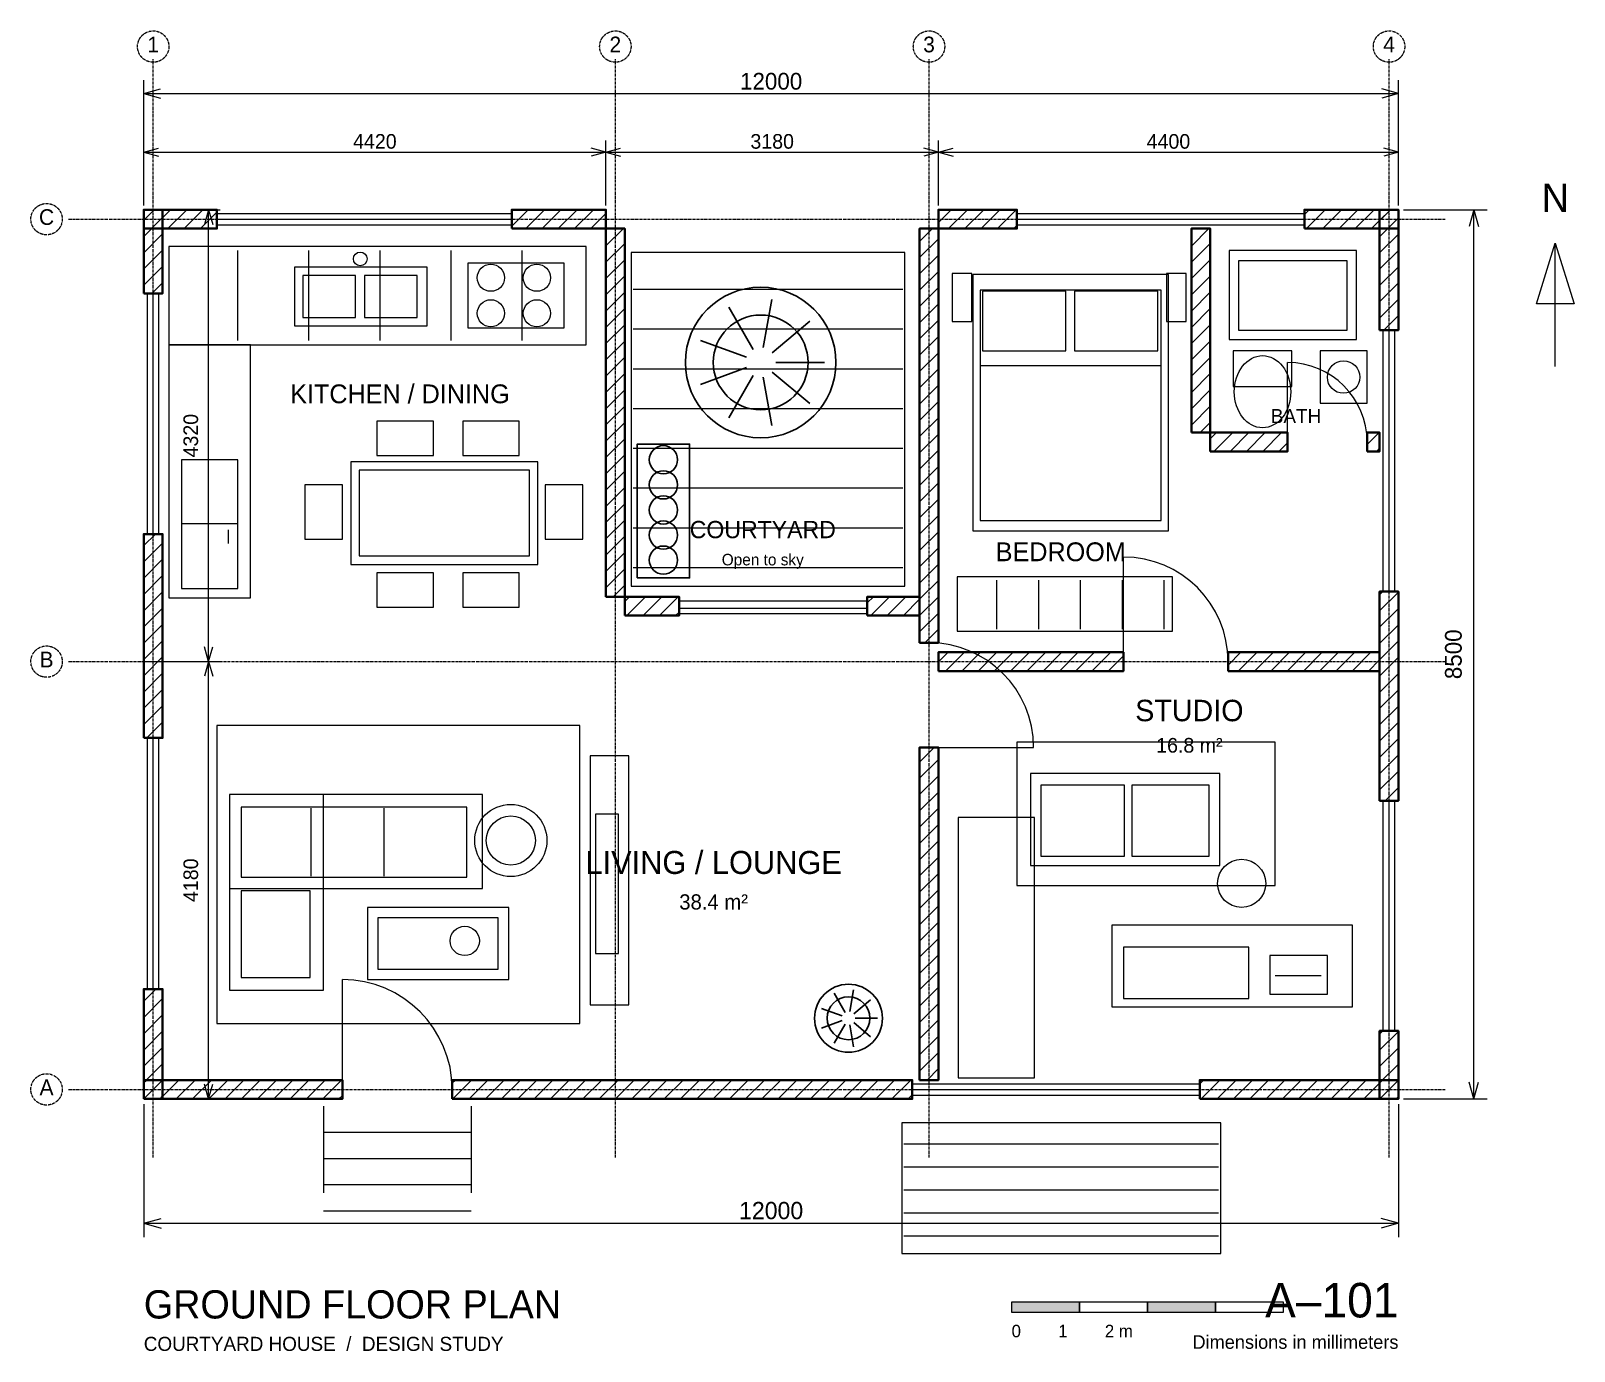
# Model space of a CAD drawing. Header units: millimetres. Extents: x -1080 to 13680, y -2412 to 10210.
import ezdxf
from ezdxf.enums import TextEntityAlignment as Align

# ---------------------------------------------------------------- set-up
doc = ezdxf.new("R2010")
doc.units = ezdxf.units.MM
doc.linetypes.add('Center', pattern=[39, 24, -6, 3, -6])
for name, color, linetype, lineweight, true_color in [('A-ANNOTATION', 7, 'Continuous', 18, 0xc2cbd5), ('A-CENTER', 7, 'Center', 13, 0xc69a66), ('A-DIMENSION', 7, 'Continuous', 15, 0x65c4b6), ('A-FURNITURE', 7, 'Continuous', 18, 0xa4b5c7), ('A-HATCH', 7, 'Continuous', 13, 0x687d91), ('A-LANDSCAPE', 7, 'Continuous', 25, 0x73ae98), ('A-OPENING', 7, 'Continuous', 20, 0x59c8d9), ('A-WALL', 7, 'Continuous', 35, 0xdee6ed)]:
    doc.layers.add(name, color=color, linetype=linetype, lineweight=lineweight, true_color=true_color)
doc.dimstyles.get("Standard").update_dxf_attribs({"dimtxt": 140, "dimasz": 140, "dimexe": 0.18, "dimexo": 0.0625, "dimgap": 1, "dimtad": 0, "dimtih": 1, "dimtoh": 1, "dimzin": 0, "dimdsep": 46, "dimcen": 0.09, "dimadec": 0, "dimazin": 0, "dimtfac": 1, "dimtdec": 4, "dimtofl": 0, "dimtmove": 0, "dimatfit": 3, "dimfxl": 1, "dimtolj": 1, "dimtzin": 0, "dimarcsym": 0})
pattern_1 = [(45, (0, 0), (-77.78175, 77.78175), [])]

# ---------------------------------------------------------------- blocks, each defined once
blk = doc.blocks.new('*D1')
at = {"layer": 'A-DIMENSION'}
for p, q in [((0, 8542), (0, 9162)), ((4420, 8542), (4420, 9162)), ((0, 9050), (140, 9089.2)), ((0, 9050), (4420, 9050)), ((0, 9050), (140, 9010.8)), ((4420, 9050), (4280, 9089.2)), ((4420, 9050), (4280, 9010.8))]:
    blk.add_line(p, q, dxfattribs=at)
blk.add_text('4420', height=140, dxfattribs=at).set_placement((2210, 9083.6), align=Align.CENTER)
blk = doc.blocks.new('*D2')
at = {"layer": 'A-DIMENSION'}
for p, q in [((4420, 8542), (4420, 9162)), ((7600, 8542), (7600, 9162)), ((4420, 9050), (4560, 9089.2)), ((4420, 9050), (7600, 9050)), ((4420, 9050), (4560, 9010.8)), ((7600, 9050), (7460, 9089.2)), ((7600, 9050), (7460, 9010.8))]:
    blk.add_line(p, q, dxfattribs=at)
blk.add_text('3180', height=140, dxfattribs=at).set_placement((6010, 9083.6), align=Align.CENTER)
blk = doc.blocks.new('*D3')
at = {"layer": 'A-DIMENSION'}
for p, q in [((7600, 8542), (7600, 9162)), ((12000, 8542), (12000, 9162)), ((7600, 9050), (7740, 9089.2)), ((7600, 9050), (12000, 9050)), ((7600, 9050), (7740, 9010.8)), ((12000, 9050), (11860, 9089.2)), ((12000, 9050), (11860, 9010.8))]:
    blk.add_line(p, q, dxfattribs=at)
blk.add_text('4400', height=140, dxfattribs=at).set_placement((9800, 9083.6), align=Align.CENTER)
blk = doc.blocks.new('*D4')
at = {"layer": 'A-DIMENSION'}
for p, q in [((0, 8548), (0, 9738)), ((0, 9610), (160, 9654.8)), ((0, 9610), (12000, 9610)), ((0, 9610), (160, 9565.2)), ((12000, 9610), (11840, 9654.8)), ((12000, 9610), (11840, 9565.2)), ((12000, 8548), (12000, 9738))]:
    blk.add_line(p, q, dxfattribs=at)
blk.add_text('12000', height=160, dxfattribs=at).set_placement((6000, 9648.4), align=Align.CENTER)
blk = doc.blocks.new('*D5')
at = {"layer": 'A-DIMENSION'}
for p, q in [((0, -49.5), (0, -1322)), ((12000, -49.5), (12000, -1322)), ((0, -1190), (165, -1143.8)), ((12000, -1190), (11835, -1143.8)), ((0, -1190), (12000, -1190)), ((0, -1190), (165, -1236.2)), ((12000, -1190), (11835, -1236.2))]:
    blk.add_line(p, q, dxfattribs=at)
blk.add_text('12000', height=165, dxfattribs=at).set_placement((6000, -1150.4), align=Align.CENTER)
blk = doc.blocks.new('*D6')
at = {"layer": 'A-DIMENSION'}
for p, q in [((12048, 8500), (12848, 8500)), ((12720, 8500), (12675.2, 8340)), ((12720, 0), (12720, 8500)), ((12720, 8500), (12764.8, 8340)), ((12720, 0), (12675.2, 160)), ((12720, 0), (12764.8, 160)), ((12048, 0), (12848, 0))]:
    blk.add_line(p, q, dxfattribs=at)
blk.add_text('8500', height=160, rotation=90, dxfattribs=at).set_placement((12604.8, 4250), align=Align.CENTER)
blk = doc.blocks.new('*D7')
at = {"layer": 'A-DIMENSION'}
for p, q in [((42, 4180), (732, 4180)), ((620, 4180), (580.8, 4040)), ((620, 0), (620, 4180)), ((620, 4180), (659.2, 4040)), ((42, 0), (732, 0)), ((620, 0), (580.8, 140)), ((620, 0), (659.2, 140))]:
    blk.add_line(p, q, dxfattribs=at)
blk.add_text('4180', height=140, rotation=90, dxfattribs=at).set_placement((519.2, 2090), align=Align.CENTER)
blk = doc.blocks.new('*D8')
at = {"layer": 'A-DIMENSION'}
for p, q in [((42, 8500), (732, 8500)), ((620, 8500), (580.8, 8360)), ((620, 4180), (620, 8500)), ((620, 8500), (659.2, 8360)), ((620, 4180), (580.8, 4320)), ((620, 4180), (659.2, 4320)), ((42, 4180), (732, 4180))]:
    blk.add_line(p, q, dxfattribs=at)
blk.add_text('4320', height=140, rotation=90, dxfattribs=at).set_placement((519.2, 6340), align=Align.CENTER)

msp = doc.modelspace()

# ---------------------------------------------------------------- hatches: boundary and pattern name
at = {"layer": 'A-HATCH'}
h = msp.add_hatch(dxfattribs=at)
h.set_pattern_fill('ANSI31', color=256, angle=45, style=0)
h.set_pattern_definition(pattern_1)
h.paths.add_polyline_path([(0, 8320), (700, 8320), (700, 8500), (0, 8500)], flags=0)
h = msp.add_hatch(dxfattribs=at)
h.set_pattern_fill('ANSI31', color=256, angle=45, style=0)
h.set_pattern_definition(pattern_1)
h.paths.add_polyline_path([(0, 7700), (180, 7700), (180, 8500), (0, 8500)], flags=0)
h = msp.add_hatch(dxfattribs=at)
h.set_pattern_fill('ANSI31', color=256, angle=45, style=0)
h.set_pattern_definition(pattern_1)
h.paths.add_polyline_path([(3520, 8320), (4420, 8320), (4420, 8500), (3520, 8500)], flags=0)
h = msp.add_hatch(dxfattribs=at)
h.set_pattern_fill('ANSI31', color=256, angle=45, style=0)
h.set_pattern_definition(pattern_1)
h.paths.add_polyline_path([(7600, 8320), (8350, 8320), (8350, 8500), (7600, 8500)], flags=0)
h = msp.add_hatch(dxfattribs=at)
h.set_pattern_fill('ANSI31', color=256, angle=45, style=0)
h.set_pattern_definition(pattern_1)
h.paths.add_polyline_path([(11100, 8320), (12000, 8320), (12000, 8500), (11100, 8500)], flags=0)
h = msp.add_hatch(dxfattribs=at)
h.set_pattern_fill('ANSI31', color=256, angle=45, style=0)
h.set_pattern_definition(pattern_1)
h.paths.add_polyline_path([(11820, 7350), (12000, 7350), (12000, 8500), (11820, 8500)], flags=0)
h = msp.add_hatch(dxfattribs=at)
h.set_pattern_fill('ANSI31', color=256, angle=45, style=0)
h.set_pattern_definition(pattern_1)
h.paths.add_polyline_path([(4420, 4800), (4600, 4800), (4600, 8320), (4420, 8320)], flags=0)
h = msp.add_hatch(dxfattribs=at)
h.set_pattern_fill('ANSI31', color=256, angle=45, style=0)
h.set_pattern_definition(pattern_1)
h.paths.add_polyline_path([(7420, 4360), (7600, 4360), (7600, 8320), (7420, 8320)], flags=0)
h = msp.add_hatch(dxfattribs=at)
h.set_pattern_fill('ANSI31', color=256, angle=45, style=0)
h.set_pattern_definition(pattern_1)
h.paths.add_polyline_path([(10020, 6370), (10200, 6370), (10200, 8320), (10020, 8320)], flags=0)
h = msp.add_hatch(dxfattribs=at)
h.set_pattern_fill('ANSI31', color=256, angle=45, style=0)
h.set_pattern_definition(pattern_1)
h.paths.add_polyline_path([(10200, 6190), (10940, 6190), (10940, 6370), (10200, 6370)], flags=0)
h = msp.add_hatch(dxfattribs=at)
h.set_pattern_fill('ANSI31', color=256, angle=45, style=0)
h.set_pattern_definition(pattern_1)
h.paths.add_polyline_path([(11700, 6190), (11820, 6190), (11820, 6370), (11700, 6370)], flags=0)
h = msp.add_hatch(dxfattribs=at)
h.set_pattern_fill('ANSI31', color=256, angle=45, style=0)
h.set_pattern_definition(pattern_1)
h.paths.add_polyline_path([(0, 3450), (180, 3450), (180, 5400), (0, 5400)], flags=0)
h = msp.add_hatch(dxfattribs=at)
h.set_pattern_fill('ANSI31', color=256, angle=45, style=0)
h.set_pattern_definition(pattern_1)
h.paths.add_polyline_path([(4600, 4620), (5120, 4620), (5120, 4800), (4600, 4800)], flags=0)
h = msp.add_hatch(dxfattribs=at)
h.set_pattern_fill('ANSI31', color=256, angle=45, style=0)
h.set_pattern_definition(pattern_1)
h.paths.add_polyline_path([(6920, 4620), (7420, 4620), (7420, 4800), (6920, 4800)], flags=0)
h = msp.add_hatch(dxfattribs=at)
h.set_pattern_fill('ANSI31', color=256, angle=45, style=0)
h.set_pattern_definition(pattern_1)
h.paths.add_polyline_path([(11820, 2850), (12000, 2850), (12000, 4850), (11820, 4850)], flags=0)
h = msp.add_hatch(dxfattribs=at)
h.set_pattern_fill('ANSI31', color=256, angle=45, style=0)
h.set_pattern_definition(pattern_1)
h.paths.add_polyline_path([(7600, 4090), (9370, 4090), (9370, 4270), (7600, 4270)], flags=0)
h = msp.add_hatch(dxfattribs=at)
h.set_pattern_fill('ANSI31', color=256, angle=45, style=0)
h.set_pattern_definition(pattern_1)
h.paths.add_polyline_path([(10370, 4090), (11820, 4090), (11820, 4270), (10370, 4270)], flags=0)
h = msp.add_hatch(dxfattribs=at)
h.set_pattern_fill('ANSI31', color=256, angle=45, style=0)
h.set_pattern_definition(pattern_1)
h.paths.add_polyline_path([(7420, 180), (7600, 180), (7600, 3360), (7420, 3360)], flags=0)
h = msp.add_hatch(dxfattribs=at)
h.set_pattern_fill('ANSI31', color=256, angle=45, style=0)
h.set_pattern_definition(pattern_1)
h.paths.add_polyline_path([(0, 0), (180, 0), (180, 1050), (0, 1050)], flags=0)
h = msp.add_hatch(dxfattribs=at)
h.set_pattern_fill('ANSI31', color=256, angle=45, style=0)
h.set_pattern_definition(pattern_1)
h.paths.add_polyline_path([(11820, 0), (12000, 0), (12000, 650), (11820, 650)], flags=0)
h = msp.add_hatch(dxfattribs=at)
h.set_pattern_fill('ANSI31', color=256, angle=45, style=0)
h.set_pattern_definition(pattern_1)
h.paths.add_polyline_path([(0, 0), (1900, 0), (1900, 180), (0, 180)], flags=0)
h = msp.add_hatch(dxfattribs=at)
h.set_pattern_fill('ANSI31', color=256, angle=45, style=0)
h.set_pattern_definition(pattern_1)
h.paths.add_polyline_path([(2950, 0), (7350, 0), (7350, 180), (2950, 180)], flags=0)
h = msp.add_hatch(dxfattribs=at)
h.set_pattern_fill('ANSI31', color=256, angle=45, style=0)
h.set_pattern_definition(pattern_1)
h.paths.add_polyline_path([(10100, 0), (12000, 0), (12000, 180), (10100, 180)], flags=0)
for points in [[(8300, -2040), (8950, -2040), (8950, -1945), (8300, -1945)], [(9600, -2040), (10250, -2040), (10250, -1945), (9600, -1945)]]:
    msp.add_hatch(color=256, dxfattribs=at).paths.add_polyline_path(points, flags=0)

# ---------------------------------------------------------------- linework, layer by layer
at = {"layer": 'A-ANNOTATION'}
msp.add_line((13500, 7000), (13500, 8180), dxfattribs=at)
for points in [[(13320, 7600), (13500, 8180), (13680, 7600)], [(8300, -2040), (8950, -2040), (8950, -1945), (8300, -1945)], [(8950, -2040), (9600, -2040), (9600, -1945), (8950, -1945)], [(9600, -2040), (10250, -2040), (10250, -1945), (9600, -1945)], [(10250, -2040), (10900, -2040), (10900, -1945), (10250, -1945)]]:
    msp.add_lwpolyline(points, close=True, dxfattribs=at)
at = {"layer": 'A-CENTER'}
for p, q in [((90, -560), (90, 9940)), ((4510, -560), (4510, 9940)), ((7510, -560), (7510, 9940)), ((11910, -560), (11910, 9940)), ((-720, 8410), (12450, 8410)), ((-720, 4180), (12450, 4180)), ((-720, 90), (12450, 90))]:
    msp.add_line(p, q, dxfattribs=at)
for centre in [(90, 10060), (4510, 10060), (7510, 10060), (11910, 10060), (-930, 8410), (-930, 4180), (-930, 90)]:
    msp.add_circle(centre, 150, dxfattribs=at)
at = {"layer": 'A-FURNITURE'}
for p, q in [((900, 7250), (900, 8110)), ((1580, 7250), (1580, 8110)), ((2260, 7250), (2260, 8110)), ((2940, 7250), (2940, 8110)), ((3620, 7250), (3620, 8110)), ((8000, 7010), (9730, 7010)), ((360, 5500), (900, 5500)), ((810, 5310), (810, 5440)), ((8160, 4490), (8160, 4960)), ((8560, 4490), (8560, 4960)), ((8960, 4490), (8960, 4960)), ((9360, 4490), (9360, 4960)), ((9760, 4490), (9760, 4960)), ((1600, 2130), (1600, 2780)), ((2300, 2130), (2300, 2780)), ((10820, 1180), (11260, 1180))]:
    msp.add_line(p, q, dxfattribs=at)
for points in [[(240, 7210), (4230, 7210), (4230, 8150), (240, 8150)], [(3100, 7370), (4020, 7370), (4020, 7990), (3100, 7990)], [(10380, 7260), (11600, 7260), (11600, 8110), (10380, 8110)], [(10470, 7350), (11510, 7350), (11510, 8010), (10470, 8010)], [(1440, 7390), (2710, 7390), (2710, 7950), (1440, 7950)], [(1520, 7470), (2025, 7470), (2025, 7870), (1520, 7870)], [(2110, 7470), (2615, 7470), (2615, 7870), (2110, 7870)], [(7730, 7430), (7920, 7430), (7920, 7890), (7730, 7890)], [(7930, 5430), (9800, 5430), (9800, 7880), (7930, 7880)], [(9780, 7430), (9970, 7430), (9970, 7890), (9780, 7890)], [(8000, 5530), (9730, 5530), (9730, 7730), (8000, 7730)], [(8020, 7150), (8820, 7150), (8820, 7720), (8020, 7720)], [(8900, 7150), (9700, 7150), (9700, 7720), (8900, 7720)], [(240, 4790), (1020, 4790), (1020, 7210), (240, 7210)], [(10420, 6810), (10980, 6810), (10980, 7150), (10420, 7150)], [(11250, 6650), (11700, 6650), (11700, 7150), (11250, 7150)], [(2230, 6150), (2770, 6150), (2770, 6480), (2230, 6480)], [(3050, 6150), (3590, 6150), (3590, 6480), (3050, 6480)], [(360, 4880), (900, 4880), (900, 6110), (360, 6110)], [(1980, 5110), (3770, 5110), (3770, 6090), (1980, 6090)], [(2060, 5190), (3690, 5190), (3690, 6010), (2060, 6010)], [(1540, 5350), (1900, 5350), (1900, 5870), (1540, 5870)], [(3840, 5350), (4200, 5350), (4200, 5870), (3840, 5870)], [(2230, 4700), (2770, 4700), (2770, 5030), (2230, 5030)], [(3050, 4700), (3590, 4700), (3590, 5030), (3050, 5030)], [(7780, 4470), (9840, 4470), (9840, 4990), (7780, 4990)], [(4270, 900), (4640, 900), (4640, 3280), (4270, 3280)], [(8480, 2230), (10290, 2230), (10290, 3110), (8480, 3110)], [(8580, 2320), (9380, 2320), (9380, 3000), (8580, 3000)], [(9450, 2320), (10190, 2320), (10190, 3000), (9450, 3000)], [(820, 2010), (3240, 2010), (3240, 2910), (820, 2910)], [(820, 1040), (1720, 1040), (1720, 2910), (820, 2910)], [(930, 2120), (3090, 2120), (3090, 2790), (930, 2790)], [(4320, 1390), (4540, 1390), (4540, 2720), (4320, 2720)], [(7790, 200), (8520, 200), (8520, 2690), (7790, 2690)], [(930, 1160), (1590, 1160), (1590, 1990), (930, 1990)], [(2140, 1140), (3490, 1140), (3490, 1830), (2140, 1830)], [(2240, 1240), (3390, 1240), (3390, 1730), (2240, 1730)], [(9260, 880), (11560, 880), (11560, 1660), (9260, 1660)], [(9370, 960), (10570, 960), (10570, 1450), (9370, 1450)], [(10770, 1000), (11320, 1000), (11320, 1370), (10770, 1370)]]:
    msp.add_lwpolyline(points, close=True, dxfattribs=at)
for centre, radius in [((2070, 8030), 65), ((3320, 7850), 130), ((3760, 7850), 130), ((3320, 7510), 130), ((3760, 7510), 130), ((11475, 6900), 155), ((3510, 2470), 345), ((3510, 2470), 235), ((10500, 2060), 230), ((3070, 1510), 140)]:
    msp.add_circle(centre, radius, dxfattribs=at)
msp.add_ellipse((10700, 6760), major_axis=(0, 345), ratio=0.782608696, start_param=4.71238898, end_param=10.995574288, dxfattribs=at)
at = {"layer": 'A-HATCH'}
for p, q in [((4680, 7740), (7260, 7740)), ((4680, 7360), (7260, 7360)), ((4680, 6980), (7260, 6980)), ((4680, 6600), (7260, 6600)), ((4680, 6220), (7260, 6220)), ((4680, 5840), (7260, 5840)), ((4680, 5460), (7260, 5460)), ((4680, 5080), (7260, 5080)), ((1720, -70), (1720, -900)), ((3130, -70), (3130, -900)), ((1720, -320), (3130, -320)), ((7270, -430), (10280, -430)), ((1720, -570), (3130, -570)), ((7270, -650), (10280, -650)), ((1720, -820), (3130, -820)), ((7270, -870), (10280, -870)), ((1720, -1070), (3130, -1070)), ((7270, -1090), (10280, -1090)), ((7270, -1310), (10280, -1310))]:
    msp.add_line(p, q, dxfattribs=at)
for points in [[(4660, 4900), (7280, 4900), (7280, 8090), (4660, 8090)], [(700, 720), (4170, 720), (4170, 3570), (700, 3570)], [(8350, 2040), (10820, 2040), (10820, 3410), (8350, 3410)], [(7250, -1480), (10300, -1480), (10300, -230), (7250, -230)]]:
    msp.add_lwpolyline(points, close=True, dxfattribs=at)
at = {"layer": 'A-LANDSCAPE'}
for p, q in [((5828, 7164.708), (5594, 7570.008)), ((5925.005, 7181.812), (6006.273, 7642.702)), ((6010.31, 7132.561), (6368.819, 7433.386)), ((5764.684, 7089.251), (5324.908, 7249.316)), ((5764.684, 6990.749), (5324.908, 6830.684)), ((6010.31, 6947.439), (6368.819, 6646.614)), ((6044, 7040), (6512, 7040)), ((5828, 6915.292), (5594, 6509.992)), ((5925.005, 6898.188), (6006.273, 6437.298)), ((6751.287, 834.013), (6787.97, 1042.053)), ((6707.5, 826.292), (6601.875, 1009.24)), ((6789.793, 811.781), (6951.62, 947.57)), ((6678.92, 792.231), (6480.41, 864.483)), ((6678.92, 747.769), (6480.41, 675.517)), ((6805, 770), (7016.25, 770)), ((6707.5, 713.708), (6601.875, 530.76)), ((6751.287, 705.987), (6787.97, 497.947)), ((6789.793, 728.219), (6951.62, 592.43))]:
    msp.add_line(p, q, dxfattribs=at)
msp.add_lwpolyline([(4720, 4980), (5220, 4980), (5220, 6260), (4720, 6260)], close=True, dxfattribs=at)
for centre, radius in [((5900, 7040), 720), ((5900, 7040), 453.6), ((4970, 6110), 135), ((4970, 5870), 135), ((4970, 5630), 135), ((4970, 5390), 135), ((4970, 5150), 135), ((6740, 770), 325), ((6740, 770), 204.75)]:
    msp.add_circle(centre, radius, dxfattribs=at)
at = {"layer": 'A-OPENING'}
for p, q in [((700, 8320), (700, 8500)), ((700, 8465), (3520, 8465)), ((3520, 8320), (3520, 8500)), ((8350, 8320), (8350, 8500)), ((8350, 8465), (11100, 8465)), ((11100, 8320), (11100, 8500)), ((700, 8410), (3520, 8410)), ((700, 8355), (3520, 8355)), ((8350, 8410), (11100, 8410)), ((8350, 8355), (11100, 8355)), ((0, 7700), (180, 7700)), ((35, 5400), (35, 7700)), ((90, 5400), (90, 7700)), ((145, 5400), (145, 7700)), ((11820, 7350), (12000, 7350)), ((11855, 4850), (11855, 7350)), ((11910, 4850), (11910, 7350)), ((11965, 4850), (11965, 7350)), ((10940, 6280), (10940, 7040)), ((0, 5400), (180, 5400)), ((9370, 4180), (9370, 5180)), ((5120, 4760), (6920, 4760)), ((6020, 4760), (6920, 4760)), ((11820, 4850), (12000, 4850)), ((5120, 4690), (6920, 4690)), ((5120, 4690), (6020, 4690)), ((5120, 4640), (6920, 4640)), ((0, 3450), (180, 3450)), ((35, 1050), (35, 3450)), ((90, 1050), (90, 3450)), ((145, 1050), (145, 3450)), ((7510, 3360), (8510, 3360)), ((11820, 2850), (12000, 2850)), ((11855, 650), (11855, 2850)), ((11910, 650), (11910, 2850)), ((11965, 650), (11965, 2850)), ((0, 1050), (180, 1050)), ((1900, 90), (1900, 1140)), ((11820, 650), (12000, 650)), ((7350, 0), (7350, 180)), ((10100, 0), (10100, 180)), ((7350, 145), (10100, 145)), ((7350, 90), (10100, 90)), ((7350, 35), (10100, 35))]:
    msp.add_line(p, q, dxfattribs=at)
for centre, radius in [((10940, 6280), 760), ((9370, 4180), 1000), ((7510, 3360), 1000), ((1900, 90), 1050)]:
    msp.add_arc(centre, radius, 0, 90, dxfattribs=at)
at = {"layer": 'A-WALL'}
for points in [[(0, 8320), (700, 8320), (700, 8500), (0, 8500)], [(0, 7700), (180, 7700), (180, 8500), (0, 8500)], [(3520, 8320), (4420, 8320), (4420, 8500), (3520, 8500)], [(7600, 8320), (8350, 8320), (8350, 8500), (7600, 8500)], [(11100, 8320), (12000, 8320), (12000, 8500), (11100, 8500)], [(11820, 7350), (12000, 7350), (12000, 8500), (11820, 8500)], [(4420, 4800), (4600, 4800), (4600, 8320), (4420, 8320)], [(7420, 4360), (7600, 4360), (7600, 8320), (7420, 8320)], [(10020, 6370), (10200, 6370), (10200, 8320), (10020, 8320)], [(10200, 6190), (10940, 6190), (10940, 6370), (10200, 6370)], [(11700, 6190), (11820, 6190), (11820, 6370), (11700, 6370)], [(0, 3450), (180, 3450), (180, 5400), (0, 5400)], [(4600, 4620), (5120, 4620), (5120, 4800), (4600, 4800)], [(6920, 4620), (7420, 4620), (7420, 4800), (6920, 4800)], [(11820, 2850), (12000, 2850), (12000, 4850), (11820, 4850)], [(7600, 4090), (9370, 4090), (9370, 4270), (7600, 4270)], [(10370, 4090), (11820, 4090), (11820, 4270), (10370, 4270)], [(7420, 180), (7600, 180), (7600, 3360), (7420, 3360)], [(0, 0), (180, 0), (180, 1050), (0, 1050)], [(11820, 0), (12000, 0), (12000, 650), (11820, 650)], [(0, 0), (1900, 0), (1900, 180), (0, 180)], [(2950, 0), (7350, 0), (7350, 180), (2950, 180)], [(10100, 0), (12000, 0), (12000, 180), (10100, 180)]]:
    msp.add_lwpolyline(points, close=True, dxfattribs=at)

# ---------------------------------------------------------------- texts
at = {"layer": 'A-ANNOTATION'}
for s, height, p in [('N', 270, (13500, 8480)), ('KITCHEN / DINING', 180, (2450, 6650)), ('BATH', 135, (11020, 6460)), ('COURTYARD', 165, (5920, 5360)), ('BEDROOM', 180, (8770, 5140)), ('STUDIO', 205, (10000, 3610)), ('LIVING / LOUNGE', 220, (5450, 2150))]:
    msp.add_text(s, height=height, dxfattribs=at).set_placement(p, align=Align.CENTER)
msp.add_text('A–101', height=330, dxfattribs=at).set_placement((12000, -2090), align=Align.RIGHT)
msp.add_text('GROUND FLOOR PLAN', height=270, dxfattribs=at).set_placement((0, -2100))
at = {"layer": 'A-CENTER'}
for s, p in [('1', (90, 10005)), ('2', (4510, 10005)), ('3', (7510, 10005)), ('4', (11910, 10005)), ('C', (-930, 8355)), ('B', (-930, 4125)), ('A', (-930, 35))]:
    msp.add_text(s, height=150, dxfattribs=at).set_placement(p, align=Align.CENTER)
at = {"layer": 'A-HATCH'}
for s, height, p in [('Open to sky', 110, (5920, 5100)), ('16.8 m²', 140, (10000, 3310)), ('38.4 m²', 145, (5450, 1810))]:
    msp.add_text(s, height=height, dxfattribs=at).set_placement(p, align=Align.CENTER)
for s, height, p in [('0        1        2 m', 120, (8300, -2280)), ('COURTYARD HOUSE  /  DESIGN STUDY', 135, (0, -2410))]:
    msp.add_text(s, height=height, dxfattribs=at).set_placement(p)
msp.add_text('Dimensions in millimeters', height=130, dxfattribs=at).set_placement((12000, -2390), align=Align.RIGHT)

# ---------------------------------------------------------------- dimensions: what is measured, and where the dimension line sits
at = {"layer": 'A-DIMENSION'}
for p1, p2, distance, picture, middle in [((0, 8500), (12000, 8500), 1110, '*D4', (6000, 9648.4)), ((0, 8500), (4420, 8500), 550, '*D1', (2210, 9083.6)), ((4420, 8500), (7600, 8500), 550, '*D2', (6010, 9083.6)), ((7600, 8500), (12000, 8500), 550, '*D3', (9800, 9083.6)), ((0, 4180), (0, 8500), -620, '*D8', (519.2, 6340)), ((12000, 0), (12000, 8500), -720, '*D6', (12604.8, 4250)), ((0, 0), (0, 4180), -620, '*D7', (519.2, 2090)), ((0, 0), (12000, 0), -1190, '*D5', (6000, -1150.4))]:
    dim = msp.add_aligned_dim(p1=p1, p2=p2, distance=distance, dimstyle='STANDARD', dxfattribs=at)
    dim.commit()
    dim.dimension.update_dxf_attribs({"geometry": picture, "text_midpoint": middle})

doc.saveas('drawing.dxf')
